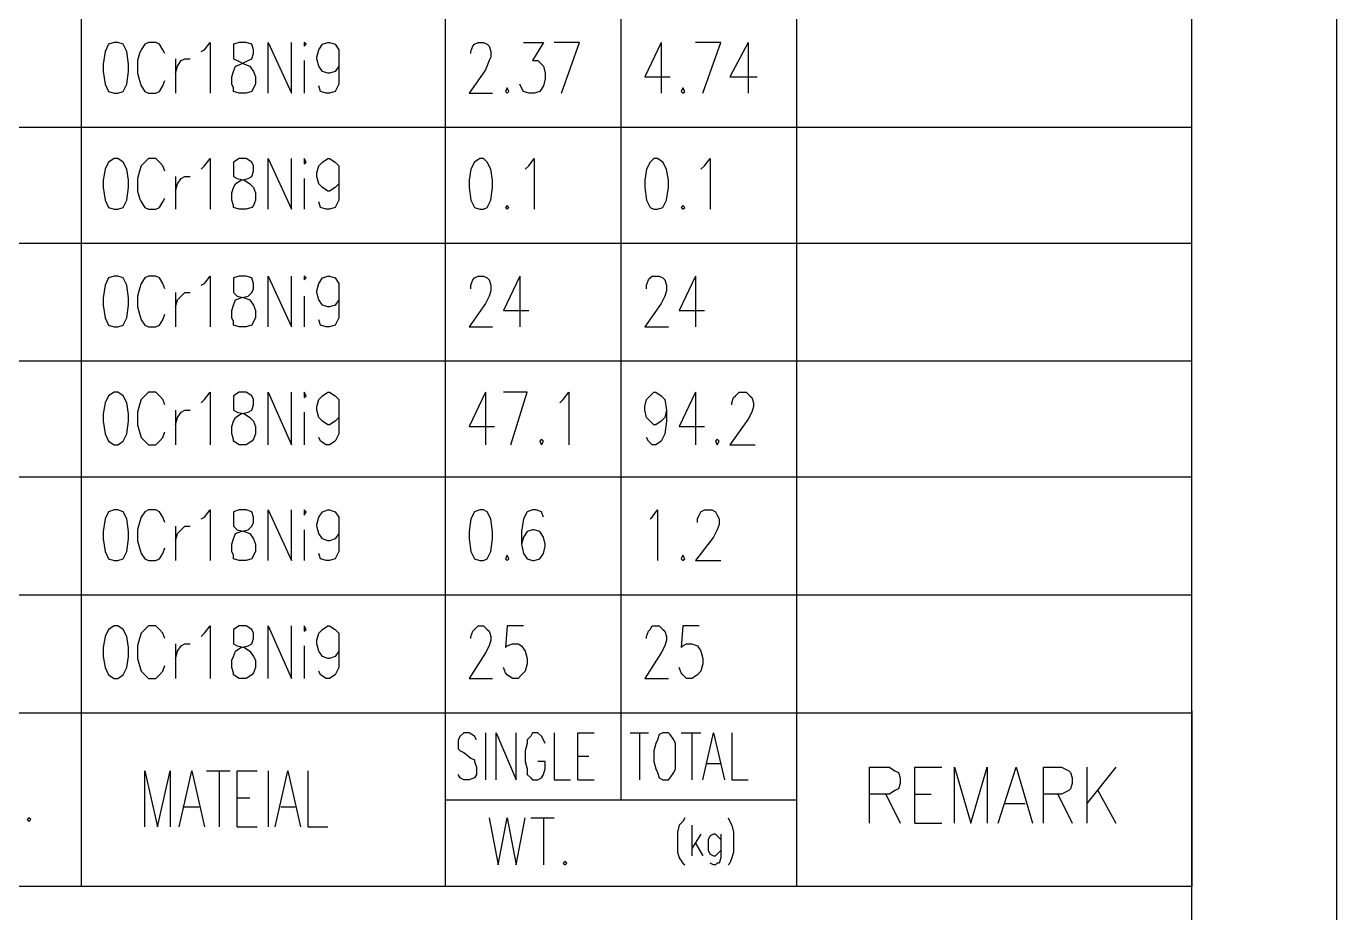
# Model space of a CAD drawing. Extents: x 0.28 to 3.47, y 0.29 to 4.81.
# Drawn here: x 2.9917 to 3.474, y 0.6211 to 0.9473 of the extents above; entities that cross this region are included whole.
import ezdxf

# ---------------------------------------------------------------- set-up
doc = ezdxf.new("R2010")
doc.units = 0
doc.header["$MEASUREMENT"] = 0
doc.linetypes.add('AUSGEZOGEN', pattern=[0])
doc.layers.get('0').update_dxf_attribs({"linetype": 'AUSGEZOGEN'})

msp = doc.modelspace()

# ---------------------------------------------------------------- linework, layer by layer
for points in [[(0.28, 0.28667), (3.474, 0.28667), (3.474, 0.28667), (3.474, 4.80867), (3.474, 4.80867), (0.28, 4.80867), (0.28, 4.80867), (0.28, 0.28667), (0.28, 0.28667)], [(0.414, 0.34), (3.42067, 0.34), (3.42067, 0.34), (3.42067, 4.75533), (3.42067, 4.75533), (0.414, 4.75533), (0.414, 4.75533), (0.414, 0.34), (0.414, 0.34)], [(3.012, 0.91), (3.012, 0.95333)], [(3.146, 0.91), (3.146, 0.95333)], [(3.21067, 0.91), (3.21067, 0.95333)], [(3.27533, 0.91), (3.27533, 0.95333)], [(3.42067, 0.91), (3.42067, 0.95333)], [(3.024, 0.94133), (3.022, 0.94067), (3.022, 0.94067), (3.02067, 0.938), (3.02067, 0.938), (3.02, 0.93333), (3.02, 0.93333), (3.02, 0.93067), (3.02, 0.93067), (3.02067, 0.926), (3.02067, 0.926), (3.022, 0.92333), (3.022, 0.92333), (3.024, 0.92267), (3.024, 0.92267), (3.02533, 0.92267), (3.02533, 0.92267), (3.02733, 0.92333), (3.02733, 0.92333), (3.02867, 0.926), (3.02867, 0.926), (3.02933, 0.93067), (3.02933, 0.93067), (3.02933, 0.93333), (3.02933, 0.93333), (3.02867, 0.938), (3.02867, 0.938), (3.02733, 0.94067), (3.02733, 0.94067), (3.02533, 0.94133), (3.02533, 0.94133), (3.024, 0.94133), (3.024, 0.94133)], [(3.04267, 0.93733), (3.042, 0.93867), (3.042, 0.93867), (3.04067, 0.94067), (3.04067, 0.94067), (3.03933, 0.94133), (3.03933, 0.94133), (3.03667, 0.94133), (3.03667, 0.94133), (3.03533, 0.94067), (3.03533, 0.94067), (3.034, 0.93867), (3.034, 0.93867), (3.03333, 0.93733), (3.03333, 0.93733), (3.03267, 0.93467), (3.03267, 0.93467), (3.03267, 0.93), (3.03267, 0.93), (3.03333, 0.92733), (3.03333, 0.92733), (3.034, 0.92533), (3.034, 0.92533), (3.03533, 0.92333), (3.03533, 0.92333), (3.03667, 0.92267), (3.03667, 0.92267), (3.03933, 0.92267), (3.03933, 0.92267), (3.04067, 0.92333), (3.04067, 0.92333), (3.042, 0.92533), (3.042, 0.92533), (3.04267, 0.92733)], [(3.056, 0.938), (3.05733, 0.93867), (3.05733, 0.93867), (3.05933, 0.94133), (3.05933, 0.94133), (3.05933, 0.92267)], [(3.07, 0.94133), (3.068, 0.94067), (3.068, 0.94067), (3.068, 0.93533), (3.068, 0.93533), (3.06933, 0.93467), (3.06933, 0.93467), (3.072, 0.93333), (3.072, 0.93333), (3.074, 0.93267), (3.074, 0.93267), (3.07533, 0.93067), (3.07533, 0.93067), (3.076, 0.92867), (3.076, 0.92867), (3.076, 0.926), (3.076, 0.926), (3.07533, 0.92467), (3.07533, 0.92467), (3.07467, 0.92333), (3.07467, 0.92333), (3.07267, 0.92267), (3.07267, 0.92267), (3.07, 0.92267), (3.07, 0.92267), (3.068, 0.92333), (3.068, 0.92333), (3.068, 0.92467), (3.068, 0.92467), (3.06733, 0.926), (3.06733, 0.926), (3.06733, 0.92867), (3.06733, 0.92867), (3.068, 0.93067), (3.068, 0.93067), (3.06867, 0.93267), (3.06867, 0.93267), (3.07067, 0.93333), (3.07067, 0.93333), (3.07333, 0.93467), (3.07333, 0.93467), (3.07467, 0.93533), (3.07467, 0.93533), (3.07533, 0.93733), (3.07533, 0.93733), (3.07533, 0.93867), (3.07533, 0.93867), (3.07467, 0.94067), (3.07467, 0.94067), (3.07267, 0.94133), (3.07267, 0.94133), (3.07, 0.94133), (3.07, 0.94133)], [(3.08067, 0.92267), (3.08067, 0.94133), (3.08067, 0.94133), (3.08933, 0.92267), (3.08933, 0.92267), (3.08933, 0.94133)], [(3.094, 0.94067), (3.094, 0.94), (3.094, 0.94), (3.09467, 0.94067), (3.09467, 0.94067), (3.094, 0.94133), (3.094, 0.94133), (3.094, 0.94067), (3.094, 0.94067)], [(3.10667, 0.93533), (3.10667, 0.93267), (3.10667, 0.93267), (3.10533, 0.93067), (3.10533, 0.93067), (3.10333, 0.93), (3.10333, 0.93), (3.10267, 0.93), (3.10267, 0.93), (3.10067, 0.93067), (3.10067, 0.93067), (3.09933, 0.93267), (3.09933, 0.93267), (3.09867, 0.93533), (3.09867, 0.93533), (3.09867, 0.936), (3.09867, 0.936), (3.09933, 0.93867), (3.09933, 0.93867), (3.10067, 0.94067), (3.10067, 0.94067), (3.10267, 0.94133), (3.10267, 0.94133), (3.10333, 0.94133), (3.10333, 0.94133), (3.10533, 0.94067), (3.10533, 0.94067), (3.10667, 0.93867), (3.10667, 0.93867), (3.10667, 0.926), (3.10667, 0.926), (3.10533, 0.92333), (3.10533, 0.92333), (3.10333, 0.92267), (3.10333, 0.92267), (3.102, 0.92267), (3.102, 0.92267), (3.1, 0.92333), (3.1, 0.92333), (3.09933, 0.92533)], [(3.15533, 0.93733), (3.15533, 0.938), (3.15533, 0.938), (3.156, 0.94), (3.156, 0.94), (3.15667, 0.94067), (3.15667, 0.94067), (3.158, 0.94133), (3.158, 0.94133), (3.16, 0.94133), (3.16, 0.94133), (3.16133, 0.94067), (3.16133, 0.94067), (3.162, 0.94), (3.162, 0.94), (3.16267, 0.938), (3.16267, 0.938), (3.16267, 0.936), (3.16267, 0.936), (3.162, 0.93467), (3.162, 0.93467), (3.16067, 0.93133), (3.16067, 0.93133), (3.15467, 0.92267), (3.15467, 0.92267), (3.16333, 0.92267)], [(3.17467, 0.94133), (3.182, 0.94133), (3.182, 0.94133), (3.178, 0.93467), (3.178, 0.93467), (3.18, 0.93467), (3.18, 0.93467), (3.18133, 0.93333), (3.18133, 0.93333), (3.182, 0.93267), (3.182, 0.93267), (3.18267, 0.93), (3.18267, 0.93), (3.18267, 0.928), (3.18267, 0.928), (3.182, 0.92533), (3.182, 0.92533), (3.18067, 0.92333), (3.18067, 0.92333), (3.17867, 0.92267), (3.17867, 0.92267), (3.17667, 0.92267), (3.17667, 0.92267), (3.17467, 0.92333), (3.17467, 0.92333), (3.174, 0.92467), (3.174, 0.92467), (3.17333, 0.926)], [(3.18867, 0.92267), (3.19533, 0.94133), (3.19533, 0.94133), (3.186, 0.94133)], [(3.22533, 0.94133), (3.21933, 0.92867), (3.21933, 0.92867), (3.22867, 0.92867)], [(3.22533, 0.94133), (3.22533, 0.92267)], [(3.24067, 0.92267), (3.24733, 0.94133), (3.24733, 0.94133), (3.238, 0.94133)], [(3.25733, 0.94133), (3.25067, 0.92867), (3.25067, 0.92867), (3.26067, 0.92867)], [(3.25733, 0.94133), (3.25733, 0.92267)], [(3.04667, 0.93533), (3.04667, 0.92267)], [(3.04667, 0.93), (3.04733, 0.93267), (3.04733, 0.93267), (3.04867, 0.93467), (3.04867, 0.93467), (3.05, 0.93533), (3.05, 0.93533), (3.052, 0.93533)], [(3.094, 0.93467), (3.094, 0.92267)], [(3.16867, 0.92467), (3.168, 0.92333), (3.168, 0.92333), (3.16867, 0.92267), (3.16867, 0.92267), (3.16933, 0.92333), (3.16933, 0.92333), (3.16867, 0.92467), (3.16867, 0.92467)], [(3.23333, 0.92467), (3.23267, 0.92333), (3.23267, 0.92333), (3.23333, 0.92267), (3.23333, 0.92267), (3.234, 0.92333), (3.234, 0.92333), (3.23333, 0.92467), (3.23333, 0.92467)], [(3.42067, 0.91), (2.45267, 0.91)], [(3.012, 0.86733), (3.012, 0.91)], [(3.146, 0.86733), (3.146, 0.91)], [(3.21067, 0.86733), (3.21067, 0.91)], [(3.27533, 0.86733), (3.27533, 0.91)], [(3.42067, 0.86733), (3.42067, 0.91)], [(3.024, 0.89867), (3.022, 0.89733), (3.022, 0.89733), (3.02067, 0.89467), (3.02067, 0.89467), (3.02, 0.89067), (3.02, 0.89067), (3.02, 0.888), (3.02, 0.888), (3.02067, 0.88333), (3.02067, 0.88333), (3.022, 0.88067), (3.022, 0.88067), (3.024, 0.88), (3.024, 0.88), (3.02533, 0.88), (3.02533, 0.88), (3.02733, 0.88067), (3.02733, 0.88067), (3.02867, 0.88333), (3.02867, 0.88333), (3.02933, 0.888), (3.02933, 0.888), (3.02933, 0.89067), (3.02933, 0.89067), (3.02867, 0.89467), (3.02867, 0.89467), (3.02733, 0.89733), (3.02733, 0.89733), (3.02533, 0.89867), (3.02533, 0.89867), (3.024, 0.89867), (3.024, 0.89867)], [(3.04267, 0.894), (3.042, 0.896), (3.042, 0.896), (3.04067, 0.89733), (3.04067, 0.89733), (3.03933, 0.89867), (3.03933, 0.89867), (3.03667, 0.89867), (3.03667, 0.89867), (3.03533, 0.89733), (3.03533, 0.89733), (3.034, 0.896), (3.034, 0.896), (3.03333, 0.894), (3.03333, 0.894), (3.03267, 0.89133), (3.03267, 0.89133), (3.03267, 0.88667), (3.03267, 0.88667), (3.03333, 0.884), (3.03333, 0.884), (3.034, 0.88267), (3.034, 0.88267), (3.03533, 0.88067), (3.03533, 0.88067), (3.03667, 0.88), (3.03667, 0.88), (3.03933, 0.88), (3.03933, 0.88), (3.04067, 0.88067), (3.04067, 0.88067), (3.042, 0.88267), (3.042, 0.88267), (3.04267, 0.884)], [(3.056, 0.89467), (3.05733, 0.896), (3.05733, 0.896), (3.05933, 0.89867), (3.05933, 0.89867), (3.05933, 0.88)], [(3.07, 0.89867), (3.068, 0.89733), (3.068, 0.89733), (3.068, 0.892), (3.068, 0.892), (3.06933, 0.89133), (3.06933, 0.89133), (3.072, 0.89067), (3.072, 0.89067), (3.074, 0.88933), (3.074, 0.88933), (3.07533, 0.888), (3.07533, 0.888), (3.076, 0.886), (3.076, 0.886), (3.076, 0.88333), (3.076, 0.88333), (3.07533, 0.88133), (3.07533, 0.88133), (3.07467, 0.88067), (3.07467, 0.88067), (3.07267, 0.88), (3.07267, 0.88), (3.07, 0.88), (3.07, 0.88), (3.068, 0.88067), (3.068, 0.88067), (3.068, 0.88133), (3.068, 0.88133), (3.06733, 0.88333), (3.06733, 0.88333), (3.06733, 0.886), (3.06733, 0.886), (3.068, 0.888), (3.068, 0.888), (3.06867, 0.88933), (3.06867, 0.88933), (3.07067, 0.89067), (3.07067, 0.89067), (3.07333, 0.89133), (3.07333, 0.89133), (3.07467, 0.892), (3.07467, 0.892), (3.07533, 0.894), (3.07533, 0.894), (3.07533, 0.896), (3.07533, 0.896), (3.07467, 0.89733), (3.07467, 0.89733), (3.07267, 0.89867), (3.07267, 0.89867), (3.07, 0.89867), (3.07, 0.89867)], [(3.08067, 0.88), (3.08067, 0.89867), (3.08067, 0.89867), (3.08933, 0.88), (3.08933, 0.88), (3.08933, 0.89867)], [(3.094, 0.89733), (3.094, 0.89667), (3.094, 0.89667), (3.09467, 0.89733), (3.09467, 0.89733), (3.094, 0.89867), (3.094, 0.89867), (3.094, 0.89733), (3.094, 0.89733)], [(3.10667, 0.892), (3.10667, 0.88933), (3.10667, 0.88933), (3.10533, 0.888), (3.10533, 0.888), (3.10333, 0.88667), (3.10333, 0.88667), (3.10267, 0.88667), (3.10267, 0.88667), (3.10067, 0.888), (3.10067, 0.888), (3.09933, 0.88933), (3.09933, 0.88933), (3.09867, 0.892), (3.09867, 0.892), (3.09867, 0.89333), (3.09867, 0.89333), (3.09933, 0.896), (3.09933, 0.896), (3.10067, 0.89733), (3.10067, 0.89733), (3.10267, 0.89867), (3.10267, 0.89867), (3.10333, 0.89867), (3.10333, 0.89867), (3.10533, 0.89733), (3.10533, 0.89733), (3.10667, 0.896), (3.10667, 0.896), (3.10667, 0.88333), (3.10667, 0.88333), (3.10533, 0.88067), (3.10533, 0.88067), (3.10333, 0.88), (3.10333, 0.88), (3.102, 0.88), (3.102, 0.88), (3.1, 0.88067), (3.1, 0.88067), (3.09933, 0.88267)], [(3.15867, 0.89867), (3.15667, 0.89733), (3.15667, 0.89733), (3.15533, 0.89467), (3.15533, 0.89467), (3.15467, 0.89067), (3.15467, 0.89067), (3.15467, 0.888), (3.15467, 0.888), (3.15533, 0.88333), (3.15533, 0.88333), (3.15667, 0.88067), (3.15667, 0.88067), (3.15867, 0.88), (3.15867, 0.88), (3.16, 0.88), (3.16, 0.88), (3.16133, 0.88067), (3.16133, 0.88067), (3.16267, 0.88333), (3.16267, 0.88333), (3.16333, 0.888), (3.16333, 0.888), (3.16333, 0.89067), (3.16333, 0.89067), (3.16267, 0.89467), (3.16267, 0.89467), (3.16133, 0.89733), (3.16133, 0.89733), (3.16, 0.89867), (3.16, 0.89867), (3.15867, 0.89867), (3.15867, 0.89867)], [(3.17533, 0.89467), (3.17667, 0.896), (3.17667, 0.896), (3.17867, 0.89867), (3.17867, 0.89867), (3.17867, 0.88)], [(3.22267, 0.89867), (3.22133, 0.89733), (3.22133, 0.89733), (3.22, 0.89467), (3.22, 0.89467), (3.21933, 0.89067), (3.21933, 0.89067), (3.21933, 0.888), (3.21933, 0.888), (3.22, 0.88333), (3.22, 0.88333), (3.22133, 0.88067), (3.22133, 0.88067), (3.22267, 0.88), (3.22267, 0.88), (3.224, 0.88), (3.224, 0.88), (3.226, 0.88067), (3.226, 0.88067), (3.22733, 0.88333), (3.22733, 0.88333), (3.228, 0.888), (3.228, 0.888), (3.228, 0.89067), (3.228, 0.89067), (3.22733, 0.89467), (3.22733, 0.89467), (3.226, 0.89733), (3.226, 0.89733), (3.224, 0.89867), (3.224, 0.89867), (3.22267, 0.89867), (3.22267, 0.89867)], [(3.24, 0.89467), (3.24133, 0.896), (3.24133, 0.896), (3.24333, 0.89867), (3.24333, 0.89867), (3.24333, 0.88)], [(3.04667, 0.892), (3.04667, 0.88)], [(3.04667, 0.88667), (3.04733, 0.88933), (3.04733, 0.88933), (3.04867, 0.89133), (3.04867, 0.89133), (3.05, 0.892), (3.05, 0.892), (3.052, 0.892)], [(3.094, 0.89133), (3.094, 0.88)], [(3.16867, 0.88133), (3.168, 0.88067), (3.168, 0.88067), (3.16867, 0.88), (3.16867, 0.88), (3.16933, 0.88067), (3.16933, 0.88067), (3.16867, 0.88133), (3.16867, 0.88133)], [(3.23333, 0.88133), (3.23267, 0.88067), (3.23267, 0.88067), (3.23333, 0.88), (3.23333, 0.88), (3.234, 0.88067), (3.234, 0.88067), (3.23333, 0.88133), (3.23333, 0.88133)], [(3.42067, 0.86733), (2.45267, 0.86733)], [(3.012, 0.824), (3.012, 0.86733)], [(3.146, 0.824), (3.146, 0.86733)], [(3.21067, 0.824), (3.21067, 0.86733)], [(3.27533, 0.824), (3.27533, 0.86733)], [(3.42067, 0.824), (3.42067, 0.86733)], [(3.024, 0.85533), (3.022, 0.85467), (3.022, 0.85467), (3.02067, 0.852), (3.02067, 0.852), (3.02, 0.84733), (3.02, 0.84733), (3.02, 0.84467), (3.02, 0.84467), (3.02067, 0.84), (3.02067, 0.84), (3.022, 0.83733), (3.022, 0.83733), (3.024, 0.83667), (3.024, 0.83667), (3.02533, 0.83667), (3.02533, 0.83667), (3.02733, 0.83733), (3.02733, 0.83733), (3.02867, 0.84), (3.02867, 0.84), (3.02933, 0.84467), (3.02933, 0.84467), (3.02933, 0.84733), (3.02933, 0.84733), (3.02867, 0.852), (3.02867, 0.852), (3.02733, 0.85467), (3.02733, 0.85467), (3.02533, 0.85533), (3.02533, 0.85533), (3.024, 0.85533), (3.024, 0.85533)], [(3.04267, 0.85067), (3.042, 0.85267), (3.042, 0.85267), (3.04067, 0.85467), (3.04067, 0.85467), (3.03933, 0.85533), (3.03933, 0.85533), (3.03667, 0.85533), (3.03667, 0.85533), (3.03533, 0.85467), (3.03533, 0.85467), (3.034, 0.85267), (3.034, 0.85267), (3.03333, 0.85067), (3.03333, 0.85067), (3.03267, 0.848), (3.03267, 0.848), (3.03267, 0.844), (3.03267, 0.844), (3.03333, 0.84133), (3.03333, 0.84133), (3.034, 0.83933), (3.034, 0.83933), (3.03533, 0.83733), (3.03533, 0.83733), (3.03667, 0.83667), (3.03667, 0.83667), (3.03933, 0.83667), (3.03933, 0.83667), (3.04067, 0.83733), (3.04067, 0.83733), (3.042, 0.83933), (3.042, 0.83933), (3.04267, 0.84133)], [(3.056, 0.852), (3.05733, 0.85267), (3.05733, 0.85267), (3.05933, 0.85533), (3.05933, 0.85533), (3.05933, 0.83667)], [(3.07, 0.85533), (3.068, 0.85467), (3.068, 0.85467), (3.068, 0.84933), (3.068, 0.84933), (3.06933, 0.848), (3.06933, 0.848), (3.072, 0.84733), (3.072, 0.84733), (3.074, 0.84667), (3.074, 0.84667), (3.07533, 0.84467), (3.07533, 0.84467), (3.076, 0.84267), (3.076, 0.84267), (3.076, 0.84), (3.076, 0.84), (3.07533, 0.83867), (3.07533, 0.83867), (3.07467, 0.83733), (3.07467, 0.83733), (3.07267, 0.83667), (3.07267, 0.83667), (3.07, 0.83667), (3.07, 0.83667), (3.068, 0.83733), (3.068, 0.83733), (3.068, 0.83867), (3.068, 0.83867), (3.06733, 0.84), (3.06733, 0.84), (3.06733, 0.84267), (3.06733, 0.84267), (3.068, 0.84467), (3.068, 0.84467), (3.06867, 0.84667), (3.06867, 0.84667), (3.07067, 0.84733), (3.07067, 0.84733), (3.07333, 0.848), (3.07333, 0.848), (3.07467, 0.84933), (3.07467, 0.84933), (3.07533, 0.85067), (3.07533, 0.85067), (3.07533, 0.85267), (3.07533, 0.85267), (3.07467, 0.85467), (3.07467, 0.85467), (3.07267, 0.85533), (3.07267, 0.85533), (3.07, 0.85533), (3.07, 0.85533)], [(3.08067, 0.83667), (3.08067, 0.85533), (3.08067, 0.85533), (3.08933, 0.83667), (3.08933, 0.83667), (3.08933, 0.85533)], [(3.094, 0.85467), (3.094, 0.854), (3.094, 0.854), (3.09467, 0.85467), (3.09467, 0.85467), (3.094, 0.85533), (3.094, 0.85533), (3.094, 0.85467), (3.094, 0.85467)], [(3.10667, 0.84933), (3.10667, 0.84667), (3.10667, 0.84667), (3.10533, 0.84467), (3.10533, 0.84467), (3.10333, 0.844), (3.10333, 0.844), (3.10267, 0.844), (3.10267, 0.844), (3.10067, 0.84467), (3.10067, 0.84467), (3.09933, 0.84667), (3.09933, 0.84667), (3.09867, 0.84933), (3.09867, 0.84933), (3.09867, 0.85), (3.09867, 0.85), (3.09933, 0.85267), (3.09933, 0.85267), (3.10067, 0.85467), (3.10067, 0.85467), (3.10267, 0.85533), (3.10267, 0.85533), (3.10333, 0.85533), (3.10333, 0.85533), (3.10533, 0.85467), (3.10533, 0.85467), (3.10667, 0.85267), (3.10667, 0.85267), (3.10667, 0.84), (3.10667, 0.84), (3.10533, 0.83733), (3.10533, 0.83733), (3.10333, 0.83667), (3.10333, 0.83667), (3.102, 0.83667), (3.102, 0.83667), (3.1, 0.83733), (3.1, 0.83733), (3.09933, 0.83933)], [(3.15533, 0.85067), (3.15533, 0.852), (3.15533, 0.852), (3.156, 0.854), (3.156, 0.854), (3.15667, 0.85467), (3.15667, 0.85467), (3.158, 0.85533), (3.158, 0.85533), (3.16, 0.85533), (3.16, 0.85533), (3.16133, 0.85467), (3.16133, 0.85467), (3.162, 0.854), (3.162, 0.854), (3.16267, 0.852), (3.16267, 0.852), (3.16267, 0.85), (3.16267, 0.85), (3.162, 0.848), (3.162, 0.848), (3.16067, 0.84533), (3.16067, 0.84533), (3.15467, 0.83667), (3.15467, 0.83667), (3.16333, 0.83667)], [(3.17333, 0.85533), (3.16733, 0.84267), (3.16733, 0.84267), (3.17667, 0.84267)], [(3.17333, 0.85533), (3.17333, 0.83667)], [(3.22, 0.85067), (3.22, 0.852), (3.22, 0.852), (3.22067, 0.854), (3.22067, 0.854), (3.22133, 0.85467), (3.22133, 0.85467), (3.222, 0.85533), (3.222, 0.85533), (3.22467, 0.85533), (3.22467, 0.85533), (3.226, 0.85467), (3.226, 0.85467), (3.22667, 0.854), (3.22667, 0.854), (3.22733, 0.852), (3.22733, 0.852), (3.22733, 0.85), (3.22733, 0.85), (3.22667, 0.848), (3.22667, 0.848), (3.22533, 0.84533), (3.22533, 0.84533), (3.21933, 0.83667), (3.21933, 0.83667), (3.228, 0.83667)], [(3.238, 0.85533), (3.232, 0.84267), (3.232, 0.84267), (3.24133, 0.84267)], [(3.238, 0.85533), (3.238, 0.83667)], [(3.04667, 0.84933), (3.04667, 0.83667)], [(3.04667, 0.844), (3.04733, 0.84667), (3.04733, 0.84667), (3.04867, 0.848), (3.04867, 0.848), (3.05, 0.84933), (3.05, 0.84933), (3.052, 0.84933)], [(3.094, 0.848), (3.094, 0.83667)], [(3.42067, 0.824), (2.45267, 0.824)], [(3.012, 0.78133), (3.012, 0.824)], [(3.146, 0.78133), (3.146, 0.824)], [(3.21067, 0.78133), (3.21067, 0.824)], [(3.27533, 0.78133), (3.27533, 0.824)], [(3.42067, 0.78133), (3.42067, 0.824)], [(3.024, 0.81267), (3.022, 0.81133), (3.022, 0.81133), (3.02067, 0.80867), (3.02067, 0.80867), (3.02, 0.80467), (3.02, 0.80467), (3.02, 0.802), (3.02, 0.802), (3.02067, 0.79733), (3.02067, 0.79733), (3.022, 0.79467), (3.022, 0.79467), (3.024, 0.79333), (3.024, 0.79333), (3.02533, 0.79333), (3.02533, 0.79333), (3.02733, 0.79467), (3.02733, 0.79467), (3.02867, 0.79733), (3.02867, 0.79733), (3.02933, 0.802), (3.02933, 0.802), (3.02933, 0.80467), (3.02933, 0.80467), (3.02867, 0.80867), (3.02867, 0.80867), (3.02733, 0.81133), (3.02733, 0.81133), (3.02533, 0.81267), (3.02533, 0.81267), (3.024, 0.81267), (3.024, 0.81267)], [(3.04267, 0.808), (3.042, 0.81), (3.042, 0.81), (3.04067, 0.81133), (3.04067, 0.81133), (3.03933, 0.81267), (3.03933, 0.81267), (3.03667, 0.81267), (3.03667, 0.81267), (3.03533, 0.81133), (3.03533, 0.81133), (3.034, 0.81), (3.034, 0.81), (3.03333, 0.808), (3.03333, 0.808), (3.03267, 0.80533), (3.03267, 0.80533), (3.03267, 0.80067), (3.03267, 0.80067), (3.03333, 0.798), (3.03333, 0.798), (3.034, 0.796), (3.034, 0.796), (3.03533, 0.79467), (3.03533, 0.79467), (3.03667, 0.79333), (3.03667, 0.79333), (3.03933, 0.79333), (3.03933, 0.79333), (3.04067, 0.79467), (3.04067, 0.79467), (3.042, 0.796), (3.042, 0.796), (3.04267, 0.798)], [(3.056, 0.80867), (3.05733, 0.81), (3.05733, 0.81), (3.05933, 0.81267), (3.05933, 0.81267), (3.05933, 0.79333)], [(3.07, 0.81267), (3.068, 0.81133), (3.068, 0.81133), (3.068, 0.806), (3.068, 0.806), (3.06933, 0.80533), (3.06933, 0.80533), (3.072, 0.80467), (3.072, 0.80467), (3.074, 0.80333), (3.074, 0.80333), (3.07533, 0.802), (3.07533, 0.802), (3.076, 0.8), (3.076, 0.8), (3.076, 0.79733), (3.076, 0.79733), (3.07533, 0.79533), (3.07533, 0.79533), (3.07467, 0.79467), (3.07467, 0.79467), (3.07267, 0.79333), (3.07267, 0.79333), (3.07, 0.79333), (3.07, 0.79333), (3.068, 0.79467), (3.068, 0.79467), (3.068, 0.79533), (3.068, 0.79533), (3.06733, 0.79733), (3.06733, 0.79733), (3.06733, 0.8), (3.06733, 0.8), (3.068, 0.802), (3.068, 0.802), (3.06867, 0.80333), (3.06867, 0.80333), (3.07067, 0.80467), (3.07067, 0.80467), (3.07333, 0.80533), (3.07333, 0.80533), (3.07467, 0.806), (3.07467, 0.806), (3.07533, 0.808), (3.07533, 0.808), (3.07533, 0.81), (3.07533, 0.81), (3.07467, 0.81133), (3.07467, 0.81133), (3.07267, 0.81267), (3.07267, 0.81267), (3.07, 0.81267), (3.07, 0.81267)], [(3.08067, 0.79333), (3.08067, 0.81267), (3.08067, 0.81267), (3.08933, 0.79333), (3.08933, 0.79333), (3.08933, 0.81267)], [(3.094, 0.81133), (3.094, 0.81067), (3.094, 0.81067), (3.09467, 0.81133), (3.09467, 0.81133), (3.094, 0.81267), (3.094, 0.81267), (3.094, 0.81133), (3.094, 0.81133)], [(3.10667, 0.806), (3.10667, 0.80333), (3.10667, 0.80333), (3.10533, 0.802), (3.10533, 0.802), (3.10333, 0.80067), (3.10333, 0.80067), (3.10267, 0.80067), (3.10267, 0.80067), (3.10067, 0.802), (3.10067, 0.802), (3.09933, 0.80333), (3.09933, 0.80333), (3.09867, 0.806), (3.09867, 0.806), (3.09867, 0.80733), (3.09867, 0.80733), (3.09933, 0.81), (3.09933, 0.81), (3.10067, 0.81133), (3.10067, 0.81133), (3.10267, 0.81267), (3.10267, 0.81267), (3.10333, 0.81267), (3.10333, 0.81267), (3.10533, 0.81133), (3.10533, 0.81133), (3.10667, 0.81), (3.10667, 0.81), (3.10667, 0.79733), (3.10667, 0.79733), (3.10533, 0.79467), (3.10533, 0.79467), (3.10333, 0.79333), (3.10333, 0.79333), (3.102, 0.79333), (3.102, 0.79333), (3.1, 0.79467), (3.1, 0.79467), (3.09933, 0.796)], [(3.16067, 0.81267), (3.15467, 0.8), (3.15467, 0.8), (3.164, 0.8)], [(3.16067, 0.81267), (3.16067, 0.79333)], [(3.17, 0.79333), (3.176, 0.81267), (3.176, 0.81267), (3.16733, 0.81267)], [(3.188, 0.80867), (3.18933, 0.81), (3.18933, 0.81), (3.19133, 0.81267), (3.19133, 0.81267), (3.19133, 0.79333)], [(3.22733, 0.806), (3.22667, 0.80333), (3.22667, 0.80333), (3.22533, 0.802), (3.22533, 0.802), (3.22333, 0.80067), (3.22333, 0.80067), (3.22267, 0.80067), (3.22267, 0.80067), (3.22133, 0.802), (3.22133, 0.802), (3.22, 0.80333), (3.22, 0.80333), (3.21933, 0.806), (3.21933, 0.806), (3.21933, 0.80733), (3.21933, 0.80733), (3.22, 0.81), (3.22, 0.81), (3.22133, 0.81133), (3.22133, 0.81133), (3.22267, 0.81267), (3.22267, 0.81267), (3.22333, 0.81267), (3.22333, 0.81267), (3.22533, 0.81133), (3.22533, 0.81133), (3.22667, 0.81), (3.22667, 0.81), (3.22733, 0.806), (3.22733, 0.806), (3.22733, 0.802), (3.22733, 0.802), (3.22667, 0.79733), (3.22667, 0.79733), (3.22533, 0.79467), (3.22533, 0.79467), (3.22333, 0.79333), (3.22333, 0.79333), (3.222, 0.79333), (3.222, 0.79333), (3.22067, 0.79467), (3.22067, 0.79467), (3.22, 0.796)], [(3.238, 0.81267), (3.232, 0.8), (3.232, 0.8), (3.24133, 0.8)], [(3.238, 0.81267), (3.238, 0.79333)], [(3.25133, 0.808), (3.25133, 0.80867), (3.25133, 0.80867), (3.252, 0.81067), (3.252, 0.81067), (3.25267, 0.81133), (3.25267, 0.81133), (3.254, 0.81267), (3.254, 0.81267), (3.25667, 0.81267), (3.25667, 0.81267), (3.258, 0.81133), (3.258, 0.81133), (3.25867, 0.81067), (3.25867, 0.81067), (3.25933, 0.80867), (3.25933, 0.80867), (3.25933, 0.80733), (3.25933, 0.80733), (3.25867, 0.80533), (3.25867, 0.80533), (3.25733, 0.80267), (3.25733, 0.80267), (3.25067, 0.79333), (3.25067, 0.79333), (3.26, 0.79333)], [(3.04667, 0.806), (3.04667, 0.79333)], [(3.04667, 0.80067), (3.04733, 0.80333), (3.04733, 0.80333), (3.04867, 0.80533), (3.04867, 0.80533), (3.05, 0.806), (3.05, 0.806), (3.052, 0.806)], [(3.094, 0.80533), (3.094, 0.79333)], [(3.18133, 0.79533), (3.18067, 0.79467), (3.18067, 0.79467), (3.18133, 0.79333), (3.18133, 0.79333), (3.182, 0.79467), (3.182, 0.79467), (3.18133, 0.79533), (3.18133, 0.79533)], [(3.246, 0.79533), (3.24533, 0.79467), (3.24533, 0.79467), (3.246, 0.79333), (3.246, 0.79333), (3.24667, 0.79467), (3.24667, 0.79467), (3.246, 0.79533), (3.246, 0.79533)], [(3.42067, 0.78133), (2.45267, 0.78133)], [(3.012, 0.738), (3.012, 0.78133)], [(3.146, 0.738), (3.146, 0.78133)], [(3.21067, 0.738), (3.21067, 0.78133)], [(3.27533, 0.738), (3.27533, 0.78133)], [(3.42067, 0.738), (3.42067, 0.78133)], [(3.024, 0.76933), (3.022, 0.76867), (3.022, 0.76867), (3.02067, 0.766), (3.02067, 0.766), (3.02, 0.76133), (3.02, 0.76133), (3.02, 0.75867), (3.02, 0.75867), (3.02067, 0.754), (3.02067, 0.754), (3.022, 0.75133), (3.022, 0.75133), (3.024, 0.75067), (3.024, 0.75067), (3.02533, 0.75067), (3.02533, 0.75067), (3.02733, 0.75133), (3.02733, 0.75133), (3.02867, 0.754), (3.02867, 0.754), (3.02933, 0.75867), (3.02933, 0.75867), (3.02933, 0.76133), (3.02933, 0.76133), (3.02867, 0.766), (3.02867, 0.766), (3.02733, 0.76867), (3.02733, 0.76867), (3.02533, 0.76933), (3.02533, 0.76933), (3.024, 0.76933), (3.024, 0.76933)], [(3.04267, 0.76467), (3.042, 0.76667), (3.042, 0.76667), (3.04067, 0.76867), (3.04067, 0.76867), (3.03933, 0.76933), (3.03933, 0.76933), (3.03667, 0.76933), (3.03667, 0.76933), (3.03533, 0.76867), (3.03533, 0.76867), (3.034, 0.76667), (3.034, 0.76667), (3.03333, 0.76467), (3.03333, 0.76467), (3.03267, 0.762), (3.03267, 0.762), (3.03267, 0.758), (3.03267, 0.758), (3.03333, 0.75533), (3.03333, 0.75533), (3.034, 0.75333), (3.034, 0.75333), (3.03533, 0.75133), (3.03533, 0.75133), (3.03667, 0.75067), (3.03667, 0.75067), (3.03933, 0.75067), (3.03933, 0.75067), (3.04067, 0.75133), (3.04067, 0.75133), (3.042, 0.75333), (3.042, 0.75333), (3.04267, 0.75533)], [(3.056, 0.766), (3.05733, 0.76667), (3.05733, 0.76667), (3.05933, 0.76933), (3.05933, 0.76933), (3.05933, 0.75067)], [(3.07, 0.76933), (3.068, 0.76867), (3.068, 0.76867), (3.068, 0.76333), (3.068, 0.76333), (3.06933, 0.762), (3.06933, 0.762), (3.072, 0.76133), (3.072, 0.76133), (3.074, 0.76067), (3.074, 0.76067), (3.07533, 0.75867), (3.07533, 0.75867), (3.076, 0.75667), (3.076, 0.75667), (3.076, 0.754), (3.076, 0.754), (3.07533, 0.75267), (3.07533, 0.75267), (3.07467, 0.75133), (3.07467, 0.75133), (3.07267, 0.75067), (3.07267, 0.75067), (3.07, 0.75067), (3.07, 0.75067), (3.068, 0.75133), (3.068, 0.75133), (3.068, 0.75267), (3.068, 0.75267), (3.06733, 0.754), (3.06733, 0.754), (3.06733, 0.75667), (3.06733, 0.75667), (3.068, 0.75867), (3.068, 0.75867), (3.06867, 0.76067), (3.06867, 0.76067), (3.07067, 0.76133), (3.07067, 0.76133), (3.07333, 0.762), (3.07333, 0.762), (3.07467, 0.76333), (3.07467, 0.76333), (3.07533, 0.76467), (3.07533, 0.76467), (3.07533, 0.76667), (3.07533, 0.76667), (3.07467, 0.76867), (3.07467, 0.76867), (3.07267, 0.76933), (3.07267, 0.76933), (3.07, 0.76933), (3.07, 0.76933)], [(3.08067, 0.75067), (3.08067, 0.76933), (3.08067, 0.76933), (3.08933, 0.75067), (3.08933, 0.75067), (3.08933, 0.76933)], [(3.094, 0.76867), (3.094, 0.76733), (3.094, 0.76733), (3.09467, 0.76867), (3.09467, 0.76867), (3.094, 0.76933), (3.094, 0.76933), (3.094, 0.76867), (3.094, 0.76867)], [(3.10667, 0.76333), (3.10667, 0.76067), (3.10667, 0.76067), (3.10533, 0.75867), (3.10533, 0.75867), (3.10333, 0.758), (3.10333, 0.758), (3.10267, 0.758), (3.10267, 0.758), (3.10067, 0.75867), (3.10067, 0.75867), (3.09933, 0.76067), (3.09933, 0.76067), (3.09867, 0.76333), (3.09867, 0.76333), (3.09867, 0.764), (3.09867, 0.764), (3.09933, 0.76667), (3.09933, 0.76667), (3.10067, 0.76867), (3.10067, 0.76867), (3.10267, 0.76933), (3.10267, 0.76933), (3.10333, 0.76933), (3.10333, 0.76933), (3.10533, 0.76867), (3.10533, 0.76867), (3.10667, 0.76667), (3.10667, 0.76667), (3.10667, 0.754), (3.10667, 0.754), (3.10533, 0.75133), (3.10533, 0.75133), (3.10333, 0.75067), (3.10333, 0.75067), (3.102, 0.75067), (3.102, 0.75067), (3.1, 0.75133), (3.1, 0.75133), (3.09933, 0.75333)], [(3.15867, 0.76933), (3.15667, 0.76867), (3.15667, 0.76867), (3.15533, 0.766), (3.15533, 0.766), (3.15467, 0.76133), (3.15467, 0.76133), (3.15467, 0.75867), (3.15467, 0.75867), (3.15533, 0.754), (3.15533, 0.754), (3.15667, 0.75133), (3.15667, 0.75133), (3.15867, 0.75067), (3.15867, 0.75067), (3.16, 0.75067), (3.16, 0.75067), (3.16133, 0.75133), (3.16133, 0.75133), (3.16267, 0.754), (3.16267, 0.754), (3.16333, 0.75867), (3.16333, 0.75867), (3.16333, 0.76133), (3.16333, 0.76133), (3.16267, 0.766), (3.16267, 0.766), (3.16133, 0.76867), (3.16133, 0.76867), (3.16, 0.76933), (3.16, 0.76933), (3.15867, 0.76933), (3.15867, 0.76933)], [(3.182, 0.76667), (3.18133, 0.76867), (3.18133, 0.76867), (3.17933, 0.76933), (3.17933, 0.76933), (3.178, 0.76933), (3.178, 0.76933), (3.176, 0.76867), (3.176, 0.76867), (3.17467, 0.766), (3.17467, 0.766), (3.174, 0.76133), (3.174, 0.76133), (3.174, 0.75667), (3.174, 0.75667), (3.17467, 0.75333), (3.17467, 0.75333), (3.176, 0.75133), (3.176, 0.75133), (3.178, 0.75067), (3.178, 0.75067), (3.17867, 0.75067), (3.17867, 0.75067), (3.18067, 0.75133), (3.18067, 0.75133), (3.182, 0.75333), (3.182, 0.75333), (3.18267, 0.756), (3.18267, 0.756), (3.18267, 0.75667), (3.18267, 0.75667), (3.182, 0.75933), (3.182, 0.75933), (3.18067, 0.76133), (3.18067, 0.76133), (3.17867, 0.762), (3.17867, 0.762), (3.178, 0.762), (3.178, 0.762), (3.176, 0.76133), (3.176, 0.76133), (3.17467, 0.75933), (3.17467, 0.75933), (3.174, 0.75667)], [(3.22133, 0.766), (3.222, 0.76667), (3.222, 0.76667), (3.224, 0.76933), (3.224, 0.76933), (3.224, 0.75067)], [(3.23867, 0.76467), (3.23867, 0.766), (3.23867, 0.766), (3.23933, 0.76733), (3.23933, 0.76733), (3.24, 0.76867), (3.24, 0.76867), (3.24133, 0.76933), (3.24133, 0.76933), (3.244, 0.76933), (3.244, 0.76933), (3.24533, 0.76867), (3.24533, 0.76867), (3.246, 0.76733), (3.246, 0.76733), (3.24667, 0.766), (3.24667, 0.766), (3.24667, 0.764), (3.24667, 0.764), (3.246, 0.762), (3.246, 0.762), (3.24467, 0.75933), (3.24467, 0.75933), (3.238, 0.75067), (3.238, 0.75067), (3.24733, 0.75067)], [(3.04667, 0.76333), (3.04667, 0.75067)], [(3.04667, 0.758), (3.04733, 0.76067), (3.04733, 0.76067), (3.04867, 0.762), (3.04867, 0.762), (3.05, 0.76333), (3.05, 0.76333), (3.052, 0.76333)], [(3.094, 0.762), (3.094, 0.75067)], [(3.16867, 0.75267), (3.168, 0.75133), (3.168, 0.75133), (3.16867, 0.75067), (3.16867, 0.75067), (3.16933, 0.75133), (3.16933, 0.75133), (3.16867, 0.75267), (3.16867, 0.75267)], [(3.23333, 0.75267), (3.23267, 0.75133), (3.23267, 0.75133), (3.23333, 0.75067), (3.23333, 0.75067), (3.234, 0.75133), (3.234, 0.75133), (3.23333, 0.75267), (3.23333, 0.75267)], [(3.42067, 0.738), (2.45267, 0.738)], [(3.012, 0.69533), (3.012, 0.738)], [(3.146, 0.69533), (3.146, 0.738)], [(3.21067, 0.69533), (3.21067, 0.738)], [(3.27533, 0.69533), (3.27533, 0.738)], [(3.42067, 0.69533), (3.42067, 0.738)], [(3.024, 0.72667), (3.022, 0.72533), (3.022, 0.72533), (3.02067, 0.72267), (3.02067, 0.72267), (3.02, 0.71867), (3.02, 0.71867), (3.02, 0.71533), (3.02, 0.71533), (3.02067, 0.71133), (3.02067, 0.71133), (3.022, 0.70867), (3.022, 0.70867), (3.024, 0.70733), (3.024, 0.70733), (3.02533, 0.70733), (3.02533, 0.70733), (3.02733, 0.70867), (3.02733, 0.70867), (3.02867, 0.71133), (3.02867, 0.71133), (3.02933, 0.71533), (3.02933, 0.71533), (3.02933, 0.71867), (3.02933, 0.71867), (3.02867, 0.72267), (3.02867, 0.72267), (3.02733, 0.72533), (3.02733, 0.72533), (3.02533, 0.72667), (3.02533, 0.72667), (3.024, 0.72667), (3.024, 0.72667)], [(3.04267, 0.722), (3.042, 0.724), (3.042, 0.724), (3.04067, 0.72533), (3.04067, 0.72533), (3.03933, 0.72667), (3.03933, 0.72667), (3.03667, 0.72667), (3.03667, 0.72667), (3.03533, 0.72533), (3.03533, 0.72533), (3.034, 0.724), (3.034, 0.724), (3.03333, 0.722), (3.03333, 0.722), (3.03267, 0.71933), (3.03267, 0.71933), (3.03267, 0.71467), (3.03267, 0.71467), (3.03333, 0.712), (3.03333, 0.712), (3.034, 0.71), (3.034, 0.71), (3.03533, 0.70867), (3.03533, 0.70867), (3.03667, 0.70733), (3.03667, 0.70733), (3.03933, 0.70733), (3.03933, 0.70733), (3.04067, 0.70867), (3.04067, 0.70867), (3.042, 0.71), (3.042, 0.71), (3.04267, 0.712)], [(3.056, 0.72267), (3.05733, 0.724), (3.05733, 0.724), (3.05933, 0.72667), (3.05933, 0.72667), (3.05933, 0.70733)], [(3.07, 0.72667), (3.068, 0.72533), (3.068, 0.72533), (3.068, 0.72), (3.068, 0.72), (3.06933, 0.71933), (3.06933, 0.71933), (3.072, 0.71867), (3.072, 0.71867), (3.074, 0.71733), (3.074, 0.71733), (3.07533, 0.71533), (3.07533, 0.71533), (3.076, 0.714), (3.076, 0.714), (3.076, 0.71133), (3.076, 0.71133), (3.07533, 0.70933), (3.07533, 0.70933), (3.07467, 0.70867), (3.07467, 0.70867), (3.07267, 0.70733), (3.07267, 0.70733), (3.07, 0.70733), (3.07, 0.70733), (3.068, 0.70867), (3.068, 0.70867), (3.068, 0.70933), (3.068, 0.70933), (3.06733, 0.71133), (3.06733, 0.71133), (3.06733, 0.714), (3.06733, 0.714), (3.068, 0.71533), (3.068, 0.71533), (3.06867, 0.71733), (3.06867, 0.71733), (3.07067, 0.71867), (3.07067, 0.71867), (3.07333, 0.71933), (3.07333, 0.71933), (3.07467, 0.72), (3.07467, 0.72), (3.07533, 0.722), (3.07533, 0.722), (3.07533, 0.724), (3.07533, 0.724), (3.07467, 0.72533), (3.07467, 0.72533), (3.07267, 0.72667), (3.07267, 0.72667), (3.07, 0.72667), (3.07, 0.72667)], [(3.08067, 0.70733), (3.08067, 0.72667), (3.08067, 0.72667), (3.08933, 0.70733), (3.08933, 0.70733), (3.08933, 0.72667)], [(3.094, 0.72533), (3.094, 0.72467), (3.094, 0.72467), (3.09467, 0.72533), (3.09467, 0.72533), (3.094, 0.72667), (3.094, 0.72667), (3.094, 0.72533), (3.094, 0.72533)], [(3.10667, 0.72), (3.10667, 0.71733), (3.10667, 0.71733), (3.10533, 0.71533), (3.10533, 0.71533), (3.10333, 0.71467), (3.10333, 0.71467), (3.10267, 0.71467), (3.10267, 0.71467), (3.10067, 0.71533), (3.10067, 0.71533), (3.09933, 0.71733), (3.09933, 0.71733), (3.09867, 0.72), (3.09867, 0.72), (3.09867, 0.72133), (3.09867, 0.72133), (3.09933, 0.724), (3.09933, 0.724), (3.10067, 0.72533), (3.10067, 0.72533), (3.10267, 0.72667), (3.10267, 0.72667), (3.10333, 0.72667), (3.10333, 0.72667), (3.10533, 0.72533), (3.10533, 0.72533), (3.10667, 0.724), (3.10667, 0.724), (3.10667, 0.71133), (3.10667, 0.71133), (3.10533, 0.70867), (3.10533, 0.70867), (3.10333, 0.70733), (3.10333, 0.70733), (3.102, 0.70733), (3.102, 0.70733), (3.1, 0.70867), (3.1, 0.70867), (3.09933, 0.71)], [(3.15533, 0.722), (3.15533, 0.72267), (3.15533, 0.72267), (3.156, 0.72467), (3.156, 0.72467), (3.15667, 0.72533), (3.15667, 0.72533), (3.158, 0.72667), (3.158, 0.72667), (3.16, 0.72667), (3.16, 0.72667), (3.16133, 0.72533), (3.16133, 0.72533), (3.162, 0.72467), (3.162, 0.72467), (3.16267, 0.72267), (3.16267, 0.72267), (3.16267, 0.72133), (3.16267, 0.72133), (3.162, 0.71933), (3.162, 0.71933), (3.16067, 0.71667), (3.16067, 0.71667), (3.15467, 0.70733), (3.15467, 0.70733), (3.16333, 0.70733)], [(3.17467, 0.72667), (3.16867, 0.72667), (3.16867, 0.72667), (3.168, 0.71867), (3.168, 0.71867), (3.16867, 0.71933), (3.16867, 0.71933), (3.17067, 0.72), (3.17067, 0.72), (3.17267, 0.72), (3.17267, 0.72), (3.174, 0.71933), (3.174, 0.71933), (3.17533, 0.71733), (3.17533, 0.71733), (3.176, 0.71467), (3.176, 0.71467), (3.176, 0.71267), (3.176, 0.71267), (3.17533, 0.71), (3.17533, 0.71), (3.174, 0.70867), (3.174, 0.70867), (3.17267, 0.70733), (3.17267, 0.70733), (3.17067, 0.70733), (3.17067, 0.70733), (3.16867, 0.70867), (3.16867, 0.70867), (3.168, 0.70933), (3.168, 0.70933), (3.16733, 0.71133)], [(3.22, 0.722), (3.22, 0.72267), (3.22, 0.72267), (3.22067, 0.72467), (3.22067, 0.72467), (3.22133, 0.72533), (3.22133, 0.72533), (3.222, 0.72667), (3.222, 0.72667), (3.22467, 0.72667), (3.22467, 0.72667), (3.226, 0.72533), (3.226, 0.72533), (3.22667, 0.72467), (3.22667, 0.72467), (3.22733, 0.72267), (3.22733, 0.72267), (3.22733, 0.72133), (3.22733, 0.72133), (3.22667, 0.71933), (3.22667, 0.71933), (3.22533, 0.71667), (3.22533, 0.71667), (3.21933, 0.70733), (3.21933, 0.70733), (3.228, 0.70733)], [(3.23933, 0.72667), (3.23333, 0.72667), (3.23333, 0.72667), (3.23267, 0.71867), (3.23267, 0.71867), (3.23333, 0.71933), (3.23333, 0.71933), (3.23467, 0.72), (3.23467, 0.72), (3.23667, 0.72), (3.23667, 0.72), (3.23867, 0.71933), (3.23867, 0.71933), (3.24, 0.71733), (3.24, 0.71733), (3.24067, 0.71467), (3.24067, 0.71467), (3.24067, 0.71267), (3.24067, 0.71267), (3.24, 0.71), (3.24, 0.71), (3.23867, 0.70867), (3.23867, 0.70867), (3.23667, 0.70733), (3.23667, 0.70733), (3.23467, 0.70733), (3.23467, 0.70733), (3.23333, 0.70867), (3.23333, 0.70867), (3.23267, 0.70933), (3.23267, 0.70933), (3.232, 0.71133)], [(3.04667, 0.72), (3.04667, 0.70733)], [(3.04667, 0.71467), (3.04733, 0.71733), (3.04733, 0.71733), (3.04867, 0.71933), (3.04867, 0.71933), (3.05, 0.72), (3.05, 0.72), (3.052, 0.72)], [(3.094, 0.71933), (3.094, 0.70733)], [(2.45267, 0.69467), (3.42067, 0.69467)], [(3.012, 0.63067), (3.012, 0.69533)], [(3.146, 0.63067), (3.146, 0.69533)], [(3.21067, 0.66267), (3.21067, 0.69533)], [(3.27533, 0.63067), (3.27533, 0.69533)], [(3.42067, 0.69533), (3.42067, 0.63067), (3.42067, 0.63067), (3.42067, 0.69467)], [(3.15733, 0.68467), (3.15667, 0.686), (3.15667, 0.686), (3.15467, 0.68733), (3.15467, 0.68733), (3.15267, 0.68733), (3.15267, 0.68733), (3.15133, 0.686), (3.15133, 0.686), (3.15067, 0.68467), (3.15067, 0.68467), (3.15067, 0.68133), (3.15067, 0.68133), (3.15133, 0.68067), (3.15133, 0.68067), (3.15267, 0.68), (3.15267, 0.68), (3.15533, 0.678), (3.15533, 0.678), (3.15667, 0.67733), (3.15667, 0.67733), (3.15667, 0.67667), (3.15667, 0.67667), (3.15733, 0.67467), (3.15733, 0.67467), (3.15733, 0.672), (3.15733, 0.672), (3.15667, 0.67067), (3.15667, 0.67067), (3.15467, 0.67), (3.15467, 0.67), (3.15267, 0.67), (3.15267, 0.67), (3.15133, 0.67067), (3.15133, 0.67067), (3.15067, 0.672)], [(3.16067, 0.68733), (3.16067, 0.67)], [(3.16467, 0.67), (3.16467, 0.68733), (3.16467, 0.68733), (3.172, 0.67), (3.172, 0.67), (3.172, 0.68733)], [(3.18267, 0.68333), (3.182, 0.68467), (3.182, 0.68467), (3.18133, 0.686), (3.18133, 0.686), (3.18, 0.68733), (3.18, 0.68733), (3.178, 0.68733), (3.178, 0.68733), (3.17733, 0.686), (3.17733, 0.686), (3.176, 0.68467), (3.176, 0.68467), (3.176, 0.68333), (3.176, 0.68333), (3.17533, 0.68067), (3.17533, 0.68067), (3.17533, 0.67667), (3.17533, 0.67667), (3.176, 0.674), (3.176, 0.674), (3.176, 0.672), (3.176, 0.672), (3.17733, 0.67067), (3.17733, 0.67067), (3.178, 0.67), (3.178, 0.67), (3.18, 0.67), (3.18, 0.67), (3.18133, 0.67067), (3.18133, 0.67067), (3.182, 0.672), (3.182, 0.672), (3.18267, 0.674), (3.18267, 0.674), (3.18267, 0.67667), (3.18267, 0.67667), (3.18, 0.67667)], [(3.186, 0.68733), (3.186, 0.67), (3.186, 0.67), (3.192, 0.67)], [(3.19467, 0.67), (3.19467, 0.68733), (3.19467, 0.68733), (3.20067, 0.68733)], [(3.214, 0.68733), (3.22067, 0.68733)], [(3.21733, 0.68733), (3.21733, 0.67)], [(3.226, 0.68733), (3.22467, 0.68667), (3.22467, 0.68667), (3.224, 0.68467), (3.224, 0.68467), (3.22333, 0.68333), (3.22333, 0.68333), (3.22267, 0.68067), (3.22267, 0.68067), (3.22267, 0.67667), (3.22267, 0.67667), (3.22333, 0.674), (3.22333, 0.674), (3.224, 0.67267), (3.224, 0.67267), (3.22467, 0.67067), (3.22467, 0.67067), (3.226, 0.67), (3.226, 0.67), (3.228, 0.67), (3.228, 0.67), (3.22867, 0.67067), (3.22867, 0.67067), (3.23, 0.67267), (3.23, 0.67267), (3.23067, 0.674), (3.23067, 0.674), (3.23067, 0.68333), (3.23067, 0.68333), (3.23, 0.68467), (3.23, 0.68467), (3.22867, 0.68667), (3.22867, 0.68667), (3.228, 0.68733), (3.228, 0.68733), (3.226, 0.68733), (3.226, 0.68733)], [(3.23267, 0.68733), (3.24, 0.68733)], [(3.23667, 0.68733), (3.23667, 0.67)], [(3.24067, 0.67), (3.24467, 0.68733), (3.24467, 0.68733), (3.24867, 0.67)], [(3.25133, 0.68733), (3.25133, 0.67), (3.25133, 0.67), (3.25733, 0.67)], [(3.19467, 0.67867), (3.19867, 0.67867)], [(3.242, 0.676), (3.24733, 0.676)], [(3.03533, 0.65267), (3.03533, 0.67333), (3.03533, 0.67333), (3.04, 0.65267), (3.04, 0.65267), (3.04467, 0.67333), (3.04467, 0.67333), (3.04467, 0.65267)], [(3.048, 0.65267), (3.05267, 0.67333), (3.05267, 0.67333), (3.05733, 0.65267)], [(3.058, 0.67333), (3.06667, 0.67333)], [(3.06267, 0.67333), (3.06267, 0.65267)], [(3.06933, 0.65267), (3.06933, 0.67333), (3.06933, 0.67333), (3.07667, 0.67333)], [(3.08067, 0.67333), (3.08067, 0.65267)], [(3.08333, 0.65267), (3.088, 0.67333), (3.088, 0.67333), (3.09267, 0.65267)], [(3.09533, 0.67333), (3.09533, 0.65267), (3.09533, 0.65267), (3.10267, 0.65267)], [(3.302, 0.654), (3.302, 0.67467), (3.302, 0.67467), (3.30933, 0.67467), (3.30933, 0.67467), (3.31133, 0.67333), (3.31133, 0.67333), (3.31267, 0.67267), (3.31267, 0.67267), (3.31333, 0.67067), (3.31333, 0.67067), (3.31333, 0.66867), (3.31333, 0.66867), (3.31267, 0.66667), (3.31267, 0.66667), (3.31133, 0.666), (3.31133, 0.666), (3.30933, 0.66467), (3.30933, 0.66467), (3.302, 0.66467)], [(3.31867, 0.654), (3.31867, 0.67467), (3.31867, 0.67467), (3.32867, 0.67467)], [(3.33333, 0.654), (3.33333, 0.67467), (3.33333, 0.67467), (3.33933, 0.654), (3.33933, 0.654), (3.34533, 0.67467), (3.34533, 0.67467), (3.34533, 0.654)], [(3.34933, 0.654), (3.356, 0.67467), (3.356, 0.67467), (3.362, 0.654)], [(3.366, 0.654), (3.366, 0.67467), (3.366, 0.67467), (3.37267, 0.67467), (3.37267, 0.67467), (3.37533, 0.67333), (3.37533, 0.67333), (3.376, 0.67267), (3.376, 0.67267), (3.37667, 0.67067), (3.37667, 0.67067), (3.37667, 0.66867), (3.37667, 0.66867), (3.376, 0.66667), (3.376, 0.66667), (3.37533, 0.666), (3.37533, 0.666), (3.37267, 0.66467), (3.37267, 0.66467), (3.366, 0.66467)], [(3.382, 0.67467), (3.382, 0.654)], [(3.39267, 0.67467), (3.382, 0.66133)], [(3.19467, 0.67), (3.20067, 0.67)], [(3.386, 0.666), (3.39267, 0.654)], [(3.06933, 0.66333), (3.074, 0.66333)], [(3.146, 0.66267), (3.27533, 0.66267)], [(3.308, 0.66467), (3.31333, 0.654)], [(3.31867, 0.66467), (3.32467, 0.66467)], [(3.352, 0.66133), (3.35933, 0.66133)], [(3.37133, 0.66467), (3.37667, 0.654)], [(2.99267, 0.656), (2.992, 0.65533), (2.992, 0.65533), (2.99267, 0.65467), (2.99267, 0.65467), (2.99333, 0.65533), (2.99333, 0.65533), (2.99267, 0.656), (2.99267, 0.656)], [(3.04933, 0.66), (3.05533, 0.66)], [(3.08533, 0.66), (3.09067, 0.66)], [(3.162, 0.656), (3.16533, 0.63867), (3.16533, 0.63867), (3.16867, 0.656), (3.16867, 0.656), (3.172, 0.63867), (3.172, 0.63867), (3.17533, 0.656)], [(3.17733, 0.656), (3.186, 0.656)], [(3.182, 0.656), (3.182, 0.63867)], [(3.234, 0.656), (3.23333, 0.65467), (3.23333, 0.65467), (3.232, 0.65333), (3.232, 0.65333), (3.23133, 0.65067), (3.23133, 0.65067), (3.23133, 0.64333), (3.23133, 0.64333), (3.232, 0.64133), (3.232, 0.64133), (3.23333, 0.63933), (3.23333, 0.63933), (3.234, 0.63867)], [(3.25, 0.656), (3.25067, 0.65467), (3.25067, 0.65467), (3.25133, 0.65333), (3.25133, 0.65333), (3.252, 0.65067), (3.252, 0.65067), (3.252, 0.64333), (3.252, 0.64333), (3.25133, 0.64133), (3.25133, 0.64133), (3.25067, 0.63933), (3.25067, 0.63933), (3.25, 0.63867)], [(3.06933, 0.65267), (3.07667, 0.65267)], [(3.23667, 0.65333), (3.23667, 0.642)], [(3.31867, 0.654), (3.32867, 0.654)], [(3.24, 0.65), (3.23667, 0.64467)], [(3.238, 0.64667), (3.24067, 0.642)], [(3.24733, 0.648), (3.246, 0.64933), (3.246, 0.64933), (3.24533, 0.65), (3.24533, 0.65), (3.24467, 0.65), (3.24467, 0.65), (3.24333, 0.64933), (3.24333, 0.64933), (3.24267, 0.648), (3.24267, 0.648), (3.24267, 0.644), (3.24267, 0.644), (3.24333, 0.64267), (3.24333, 0.64267), (3.24467, 0.642), (3.24467, 0.642), (3.24533, 0.642), (3.24533, 0.642), (3.246, 0.64267), (3.246, 0.64267), (3.24733, 0.644)], [(3.24733, 0.65), (3.24733, 0.64133), (3.24733, 0.64133), (3.24667, 0.63933), (3.24667, 0.63933), (3.246, 0.63933), (3.246, 0.63933), (3.24533, 0.63867), (3.24533, 0.63867), (3.24467, 0.63867), (3.24467, 0.63867), (3.24333, 0.63933)], [(3.19, 0.64), (3.18933, 0.63933), (3.18933, 0.63933), (3.19, 0.63867), (3.19, 0.63867), (3.19067, 0.63933), (3.19067, 0.63933), (3.19, 0.64), (3.19, 0.64)], [(3.42067, 0.63067), (2.45267, 0.63067), (2.45267, 0.63067), (2.45267, 0.34), (2.45267, 0.34), (3.42067, 0.34), (3.42067, 0.34), (3.42067, 0.63067), (3.42067, 0.63067)]]:
    msp.add_lwpolyline(points)

doc.saveas('drawing.dxf')
